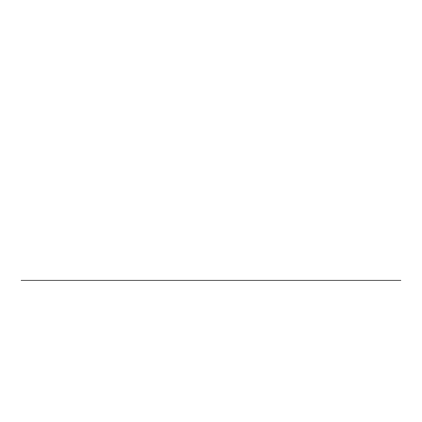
<?xml version="1.0" encoding="UTF-8"?>
<svg xmlns="http://www.w3.org/2000/svg" width="422" height="422" viewBox="0 0 422 422"><rect width="100%" height="100%" fill="white"/><g stroke="black" fill="none" stroke-linecap="round" stroke-linejoin="round"><path stroke-width="0.63" d="M21.1 280.25L400.9 280.25"/></g></svg>
